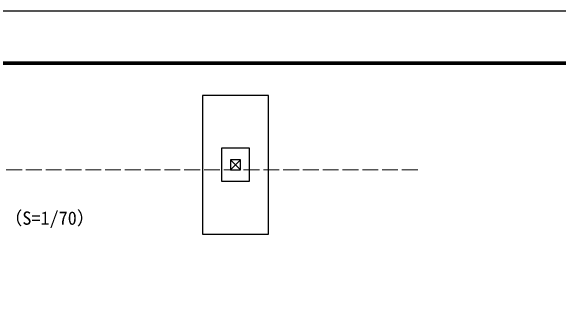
# Model space of a CAD drawing. Units: millimetres, scale not verified. Extents: x -14699 to 14701, y -10394 to 10396.
# Drawn here: x -5046 to 3249, y 5892 to 10396 of the extents above; entities that cross this region are included whole.
import ezdxf
from ezdxf.enums import TextEntityAlignment as Align

# ---------------------------------------------------------------- set-up
doc = ezdxf.new("R2010")
doc.units = ezdxf.units.MM
doc.header["$LTSCALE"] = 40
doc.linetypes.add('DASHED', pattern=[7.5, 6, -1.5])
for name, color, linetype, lineweight in [('0-0_D-TTL-TXT', 7, 'Continuous', 13), ('0-1_D-STR1', 1, 'Continuous', 25), ('0-9_D-STR2', 7, 'Continuous', 13), ('0-B_D-STR4', 7, 'Continuous', 25), ('0-C_D-TTL', 7, 'Continuous', 25)]:
    doc.layers.add(name, color=color, linetype=linetype, lineweight=lineweight)
doc.styles.add('ＭＳ ゴシック', font='')
doc.styles.get('ＭＳ ゴシック').set_extended_font_data('MS Gothic')

msp = doc.modelspace()

# ---------------------------------------------------------------- linework, layer by layer
at = {"layer": '0-1_D-STR1'}
for p, q in [((-1718.12, 8138.56), (-1568.12, 7988.56)), ((-1568.12, 8138.56), (-1718.12, 7988.56))]:
    msp.add_line(p, q, dxfattribs=at)
msp.add_lwpolyline([(-1718.12, 8138.56), (-1718.12, 7988.56), (-1568.12, 7988.56), (-1568.12, 8138.56)], close=True, dxfattribs=at)
at = {"layer": '0-9_D-STR2', "linetype": 'DASHED'}
msp.add_line((-11718.12, 7988.56), (1156.88, 7988.56), dxfattribs=at)
at = {"layer": '0-B_D-STR4'}
for points in [[(-2143.12, 9113.56), (-2143.12, 7013.56), (-1143.12, 7013.56), (-1143.12, 9113.56)], [(-1855.62, 8313.56), (-1855.62, 7813.56), (-1430.62, 7813.56), (-1430.62, 8313.56)]]:
    msp.add_lwpolyline(points, close=True, dxfattribs=at)
at = {"layer": '0-C_D-TTL', "color": 2}
msp.add_lwpolyline([(-14698.88, 10395.79), (14701.12, 10395.79), (14701.12, -10394.21), (-14698.88, -10394.21)], close=True, dxfattribs=at)
at = {"layer": '0-C_D-TTL'}
for points in [[(-13753.88, 9625.79), (13756.12, 9625.79), (13756.12, -9624.21), (-13753.88, -9624.21)], [(-13745.13, 9617.04), (13747.37, 9617.04), (13747.37, -9615.46), (-13745.13, -9615.46)], [(-13736.38, 9608.29), (13738.62, 9608.29), (13738.62, -9606.71), (-13736.38, -9606.71)], [(-13727.63, 9599.54), (13729.87, 9599.54), (13729.87, -9597.96), (-13727.63, -9597.96)], [(-13718.88, 9590.79), (13721.12, 9590.79), (13721.12, -9589.21), (-13718.88, -9589.21)]]:
    msp.add_lwpolyline(points, close=True, dxfattribs=at)

# ---------------------------------------------------------------- texts
at = {"layer": '0-0_D-TTL-TXT', "style": 'ＭＳ ゴシック'}
msp.add_text('（S=1/70）', height=202.1, dxfattribs=at).set_placement((-5148.18, 7093.54), align=Align.BOTTOM_LEFT)

doc.saveas('drawing.dxf')
